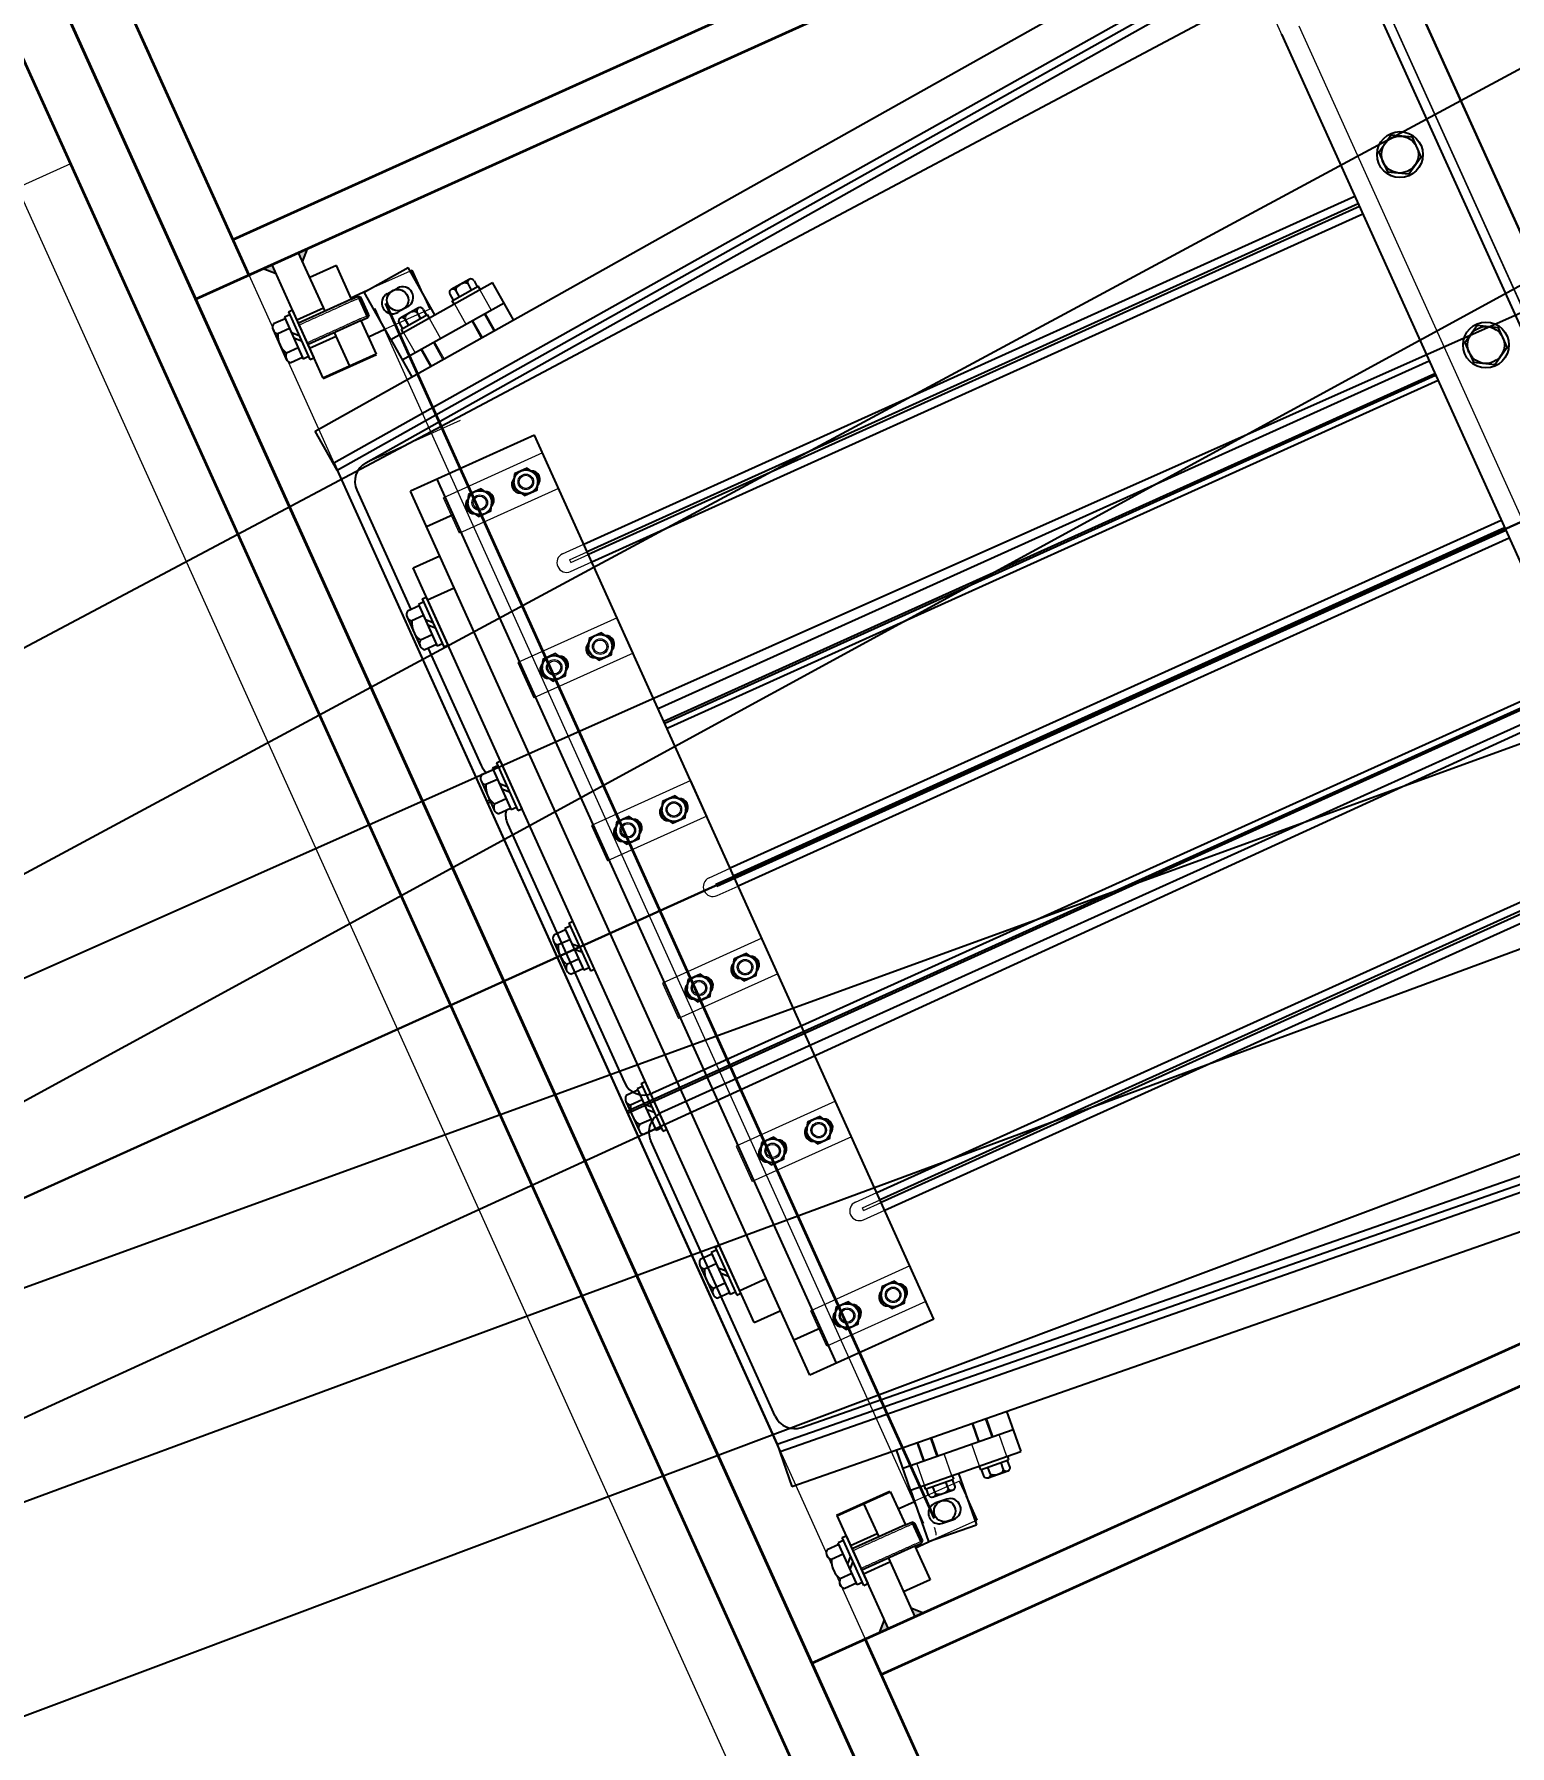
# Model space of a CAD drawing. Header units: millimetres. Extents: x -4562 to 17216, y -5211 to 6025.
# Drawn here: x 5637 to 6396, y 629 to 1509 of the extents above; entities that cross this region are included whole.
import ezdxf
from ezdxf.lldxf.tags import DXFTag

# ---------------------------------------------------------------- set-up
doc = ezdxf.new("R2010")
doc.units = ezdxf.units.MM
doc.linetypes.add('DASHED2', pattern=[0.375, 0.25, -0.125])
for name, color, linetype in [('2', 2, 'HIDDEN'), ('3', 3, 'DASHED'), ('cl', 2, 'CENTER'), ('D', 6, 'HIDDEN'), ('LAYER7', 7, 'Continuous'), ('pl', 6, 'PHANTOM'), ('도면층2', 2, 'PHANTOM'), ('도면층7', 7, 'Continuous')]:
    doc.layers.add(name, color=color, linetype=linetype)
for name, color, linetype, lineweight in [('4', 2, 'DASHED2', 20), ('Hidden Edges(ISO)', 136, 'DASHED', 9), ('Visible Edges(ISO)', 7, 'Continuous', 35)]:
    doc.layers.add(name, color=color, linetype=linetype, lineweight=lineweight)
doc.styles.add('s', font='romans.shx', dxfattribs={"width": 0.75, "oblique": 10, "bigfont": 'whgtxt.shx'})
doc.styles.get("Standard").update_dxf_attribs({"font": 'txt.shx', "bigfont": 'whgtxt.shx'})
tags = doc.linetypes.add('CENTER', pattern=[50.8, 31.75, -6.35, 6.35, -6.35]).pattern_tags.tags
tags[10:11] = [DXFTag(74, 4), DXFTag(75, 0), DXFTag(340, '0'), DXFTag(46, 1.0), DXFTag(50, 0.0), DXFTag(44, 0.0), DXFTag(45, 0.0)]
tags[8:9] = [DXFTag(74, 4), DXFTag(75, 0), DXFTag(340, '0'), DXFTag(46, 1.0), DXFTag(50, 0.0), DXFTag(44, 0.0), DXFTag(45, 0.0)]
tags[6:7] = [DXFTag(74, 4), DXFTag(75, 0), DXFTag(340, '0'), DXFTag(46, 1.0), DXFTag(50, 0.0), DXFTag(44, 0.0), DXFTag(45, 0.0)]
tags[4:5] = [DXFTag(74, 4), DXFTag(75, 0), DXFTag(340, '0'), DXFTag(46, 1.0), DXFTag(50, 0.0), DXFTag(44, 0.0), DXFTag(45, 0.0)]
tags = doc.linetypes.add('DASHED', pattern=[0.75, 0.5, -0.25]).pattern_tags.tags
tags[6:7] = [DXFTag(74, 4), DXFTag(75, 0), DXFTag(340, '0'), DXFTag(46, 1.0), DXFTag(50, 0.0), DXFTag(44, 0.0), DXFTag(45, 0.0)]
tags[4:5] = [DXFTag(74, 4), DXFTag(75, 0), DXFTag(340, '0'), DXFTag(46, 1.0), DXFTag(50, 0.0), DXFTag(44, 0.0), DXFTag(45, 0.0)]
tags = doc.linetypes.add('HIDDEN', pattern=[3, 2, -1]).pattern_tags.tags
tags[6:7] = [DXFTag(74, 4), DXFTag(75, 0), DXFTag(340, '0'), DXFTag(46, 1.0), DXFTag(50, 0.0), DXFTag(44, 0.0), DXFTag(45, 0.0)]
tags[4:5] = [DXFTag(74, 4), DXFTag(75, 0), DXFTag(340, '0'), DXFTag(46, 1.0), DXFTag(50, 0.0), DXFTag(44, 0.0), DXFTag(45, 0.0)]
tags = doc.linetypes.add('PHANTOM', pattern=[17.5, 10, -1.5, 1.5, -1.5, 1.5, -1.5]).pattern_tags.tags
tags[14:15] = [DXFTag(74, 4), DXFTag(75, 0), DXFTag(340, '0'), DXFTag(46, 1.0), DXFTag(50, 0.0), DXFTag(44, 0.0), DXFTag(45, 0.0)]
tags[12:13] = [DXFTag(74, 4), DXFTag(75, 0), DXFTag(340, '0'), DXFTag(46, 1.0), DXFTag(50, 0.0), DXFTag(44, 0.0), DXFTag(45, 0.0)]
tags[10:11] = [DXFTag(74, 4), DXFTag(75, 0), DXFTag(340, '0'), DXFTag(46, 1.0), DXFTag(50, 0.0), DXFTag(44, 0.0), DXFTag(45, 0.0)]
tags[8:9] = [DXFTag(74, 4), DXFTag(75, 0), DXFTag(340, '0'), DXFTag(46, 1.0), DXFTag(50, 0.0), DXFTag(44, 0.0), DXFTag(45, 0.0)]
tags[6:7] = [DXFTag(74, 4), DXFTag(75, 0), DXFTag(340, '0'), DXFTag(46, 1.0), DXFTag(50, 0.0), DXFTag(44, 0.0), DXFTag(45, 0.0)]
tags[4:5] = [DXFTag(74, 4), DXFTag(75, 0), DXFTag(340, '0'), DXFTag(46, 1.0), DXFTag(50, 0.0), DXFTag(44, 0.0), DXFTag(45, 0.0)]
doc.dimstyles.new('AM_ISO$2', dxfattribs={"dimtxt": 3, "dimasz": 2.5, "dimexe": 1, "dimexo": 1, "dimgap": 1, "dimtad": 1, "dimdsep": 46, "dimtxsty": 's', "dimcen": 0, "dimclrd": 4, "dimclre": 4, "dimclrt": 3, "dimazin": 2, "dimtp": 0.1, "dimtm": 0.1, "dimtfac": 0.71, "dimtmove": 0, "dimatfit": 3, "dimfxl": 1, "dimlwd": 25, "dimlwe": 25, "dimarcsym": 0})
doc.dimstyles.new('ISO-25', dxfattribs={"dimscale": 30, "dimtxt": 2.5, "dimasz": 2.5, "dimexe": 1.25, "dimexo": 0.625, "dimtad": 1, "dimtoh": 1, "dimrnd": 0.005, "dimtxsty": 'Standard', "dimcen": 0, "dimazin": 2, "dimtfac": 1, "dimtmove": 0, "dimatfit": 3, "dimfxl": 1, "dimarcsym": 0})

# ---------------------------------------------------------------- blocks, each defined once
blk = doc.blocks.new('*D145')
at = {"color": 0, "lineweight": -2}
for p, q in [((12836.03, 4142.8), (13614.6, 2418.46)), ((13530.81, 2421.78), (4553.49, -1631.64)), ((3722, 27.66), (4500.56, -1696.68))]:
    blk.add_line(p, q, dxfattribs=at)
at = {"color": 0}
for points in [[(13525.67, 2433.17), (13535.95, 2410.38), (13599.17, 2452.64)], [(4548.34, -1620.25), (4558.63, -1643.03), (4485.13, -1662.5)]]:
    blk.add_solid(points, dxfattribs=at)
at = {"layer": 'Defpoints', "color": 0}
for p in [(12828.31, 4159.89), (3714.28, 44.75), (4485.13, -1662.5)]:
    blk.add_point(p, dxfattribs=at)
at = {"color": 0, "insert": (9019, 446.33), "char_height": 75, "attachment_point": 5, "rotation": 24.3}
blk.add_mtext('10000', dxfattribs=at)
blk = doc.blocks.new('*D146')
at = {"color": 0, "lineweight": -2}
for p, q in [((13099.51, 3496.46), (13750.9, 1735.52)), ((13667.55, 1744.67), (4429.51, -1672.59)), ((3720.78, 27.16), (4372.17, -1733.78))]:
    blk.add_line(p, q, dxfattribs=at)
at = {"color": 0}
for points in [[(13663.21, 1756.39), (13671.89, 1732.95), (13737.89, 1770.69)], [(4425.17, -1660.86), (4433.84, -1684.31), (4359.16, -1698.61)]]:
    blk.add_solid(points, dxfattribs=at)
at = {"layer": 'Defpoints', "color": 0}
for p in [(13093.01, 3514.04), (3714.28, 44.75), (4359.16, -1698.61)]:
    blk.add_point(p, dxfattribs=at)
at = {"color": 0, "insert": (9026.84, 94.66), "char_height": 75, "attachment_point": 5, "rotation": 20.3}
blk.add_mtext('9999,83', dxfattribs=at)
blk = doc.blocks.new('*D147')
at = {"color": 0, "lineweight": -2}
for p, q in [((12510.01, 4802.05), (11851.35, 6025.31)), ((3130.55, 1287.05), (11803.1, 5956.74)), ((3705.39, 61.25), (3046.73, 1284.51))]:
    blk.add_line(p, q, dxfattribs=at)
at = {"color": 0}
for points in [[(11797.17, 5967.74), (11809.02, 5945.73), (11869.13, 5992.29)], [(3124.62, 1298.06), (3136.47, 1276.05), (3064.51, 1251.49)]]:
    blk.add_solid(points, dxfattribs=at)
at = {"layer": 'Defpoints', "color": 0}
for p in [(11869.13, 5992.29), (12518.9, 4785.54), (3714.28, 44.75)]:
    blk.add_point(p, dxfattribs=at)
at = {"color": 0, "insert": (7437.19, 3676.92), "char_height": 75, "attachment_point": 5, "rotation": 28.3}
blk.add_mtext('9999,83', dxfattribs=at)
blk = doc.blocks.new('*D151')
at = {"color": 0, "lineweight": -2}
blk.add_line((2555.79, 925.77), (2389.8, 481.81), dxfattribs=at)
blk.add_arc((2209.66, 0), 551.88, 7.79238, 61.70762, dxfattribs=at)
at = {"color": 0}
for points in [[(2466.07, 474.57), (2476.4, 497.34), (2402.93, 516.93)], [(2768.92, 75.68), (2743.97, 73.98), (2761.54, 0)]]:
    blk.add_solid(points, dxfattribs=at)
at = {"layer": 'Defpoints', "color": 0}
for p in [(2584.07, 1001.43), (2562.35, 943.33), (2717.04, 217.12), (0, 0), (6816.08, 0)]:
    blk.add_point(p, dxfattribs=at)
at = {"color": 0, "insert": (2714.46, 350.2), "char_height": 75, "attachment_point": 5, "rotation": 304.75}
blk.add_mtext('69,5°', dxfattribs=at)
blk = doc.blocks.new('*D153')
at = {"layer": 'D', "color": 4, "lineweight": 25}
blk.add_line((13177.46, 3545.28), (13817.51, 3782.05), dxfattribs=at)
blk.add_arc((3714.28, 44.75), 10737.31, 20.766913, 23.833087, dxfattribs=at)
at = {"layer": 'D', "color": 4}
for points in [[(13522.67, 4377.46), (13549.3, 4389.36), (13500.3, 4463.3)], [(13767.65, 3856.96), (13740.34, 3846.73), (13784.69, 3769.9)]]:
    blk.add_solid(points, dxfattribs=at)
at = {"layer": 'Defpoints', "color": 0}
for p in [(14488.24, 4909.38), (13695.28, 4003.22), (13144.63, 3533.14), (603.05, -1106.13), (-1447.72, -2285.99)]:
    blk.add_point(p, dxfattribs=at)
at = {"layer": 'D', "color": 3, "insert": (13729.5, 4152.29), "char_height": 105, "attachment_point": 5, "rotation": 292.3, "style": 's'}
blk.add_mtext('4°', dxfattribs=at)
blk = doc.blocks.new('*D154')
at = {"layer": 'D', "color": 4, "lineweight": 25}
blk.add_line((12597.98, 4828.13), (13199.26, 5151.88), dxfattribs=at)
blk.add_arc((3714.28, 44.75), 10737.55, 24.766903, 27.833097, dxfattribs=at)
at = {"layer": 'D', "color": 4}
for points in [[(13196.75, 5051.22), (13222.49, 5064.94), (13168.45, 5135.29)], [(13477.45, 4549.06), (13450.92, 4536.95), (13500.52, 4463.4)]]:
    blk.add_solid(points, dxfattribs=at)
at = {"layer": 'Defpoints', "color": 0}
for p in [(14488.24, 4909.38), (12567.16, 4811.53), (13395.05, 4689.92), (-1447.72, -2285.99), (-1128.19, -2562.65)]:
    blk.add_point(p, dxfattribs=at)
at = {"layer": 'D', "color": 3, "insert": (13418.79, 4841.01), "char_height": 105, "attachment_point": 5, "rotation": 296.3, "style": 's'}
blk.add_mtext('4°', dxfattribs=at)
blk = doc.blocks.new('A$C00024EE5')
for p, q in [((28, 297.91), (775.14, 363.28)), ((30, 275), (777.15, 340.37)), ((30, 275), (28, 297.91)), ((30, 275), (30, -275)), ((30, -275), (28, -297.91)), ((30, -275), (777.15, -340.37)), ((28, -297.91), (775.14, -363.28))]:
    blk.add_line(p, q)
blk = doc.blocks.new('A$C697A406A')
at = {"layer": 'Visible Edges(ISO)'}
for p, q in [((0, 0), (0, 1168)), ((30, 0), (30, 1168)), ((30, 1168), (30, 0))]:
    blk.add_line(p, q, dxfattribs=at)
blk = doc.blocks.new('A$C1A464BB4')
at = {"layer": 'Hidden Edges(ISO)', "ltscale": 7.342546}
for p, q in [((500, 829), (500, 1168)), ((500, 1168), (500, 0)), ((470, 0), (470, 1092.79))]:
    blk.add_line(p, q, dxfattribs=at)
at = {"layer": 'Hidden Edges(ISO)', "ltscale": 7.111162}
blk.add_line((500, 1059), (0, 1059), dxfattribs=at)

msp = doc.modelspace()

# ---------------------------------------------------------------- hatches: boundary and pattern name
h = msp.add_hatch(color=256)
h.paths.add_polyline_path([(5777.85, 1398.909), (5773.293, 1396.851), (5775.35, 1392.294)])
h.paths.add_polyline_path([(5759.622, 1390.679), (5755.065, 1388.621), (5761.679, 1386.122)])
h = msp.add_hatch(color=256)
h.paths.add_polyline_path([(6088.101, 699.628), (6090.159, 695.071), (6094.716, 697.128)])
h.paths.add_polyline_path([(6074.43, 693.455), (6071.931, 686.84), (6076.488, 688.898)])

# ---------------------------------------------------------------- linework, layer by layer
at = {"color": 1}
for p, q in [((12803.621, 4214.573), (-1589.614, -2189.94)), ((12853.003, 4105.205), (-1297.148, -2376.98))]:
    msp.add_line(p, q, dxfattribs=at)
for p, q in [((5781.79, 1305.118), (6435.842, 1672.155)), ((5791.394, 1288.72), (6445.318, 1655.685)), ((5807.866, 1288.79), (6433.777, 1640.035)), ((5720.431, 1372.983), (5638.54, 1554.353)), ((6572.624, 1028.668), (6342.587, 1538.142)), ((6342.587, 1538.142), (6572.624, 1028.668)), ((6324.359, 1529.912), (6554.396, 1020.437)), ((6278.789, 1509.336), (6508.825, 999.862)), ((5919.982, 1246.934), (6316.442, 1425.943)), ((6318.191, 1422.069), (5921.731, 1243.06)), ((6318.809, 1420.702), (5922.348, 1241.693)), ((5924.097, 1237.82), (6320.558, 1416.829)), ((5786.873, 1366.775), (5773.293, 1396.851)), ((5775.35, 1392.294), (5777.85, 1398.909)), ((5761.679, 1386.122), (5755.065, 1388.621)), ((5785.959, 1332.349), (5759.622, 1390.679)), ((5792.725, 1390.264), (5779.054, 1384.092)), ((5800.544, 1372.948), (5792.725, 1390.264)), ((5807.033, 1376.609), (5829.707, 1389.333)), ((5843.41, 1364.915), (5829.707, 1389.333)), ((5830.66, 1387.465), (5831.73, 1387.948)), ((5837.253, 1375.716), (5831.73, 1387.948)), ((5800.192, 1373.726), (5808.742, 1377.586)), ((5820.736, 1352.191), (5807.033, 1376.609)), ((5818.862, 1375.794), (5824.094, 1378.73)), ((5820.736, 1352.191), (5873.06, 1381.554)), ((5852.285, 1372.19), (5865.715, 1379.726)), ((5866.694, 1377.982), (5865.715, 1379.726)), ((5883.823, 1362.376), (5873.06, 1381.554)), ((5781.226, 1342.83), (5770.115, 1367.438)), ((5772.379, 1362.425), (5786.05, 1368.598)), ((5800.544, 1372.948), (5773.202, 1360.602)), ((5829.551, 1369.178), (5824.318, 1366.242)), ((5826.123, 1357.508), (5839.553, 1365.045)), ((5826.609, 1341.727), (5878.933, 1371.09)), ((5840.532, 1363.3), (5839.553, 1365.045)), ((5853.264, 1370.445), (5852.285, 1372.19)), ((5760.169, 1357.146), (5766.929, 1342.176)), ((5766.334, 1362.933), (5760.343, 1360.228)), ((5768.587, 1357.943), (5762.596, 1355.238)), ((5766.334, 1362.933), (5775.346, 1342.973)), ((5805.482, 1362.011), (5778.14, 1349.665)), ((5813.301, 1344.694), (5805.482, 1362.011)), ((5809.246, 1353.675), (5817.674, 1357.48)), ((5827.102, 1355.764), (5826.123, 1357.508)), ((5773.093, 1347.963), (5767.102, 1345.258)), ((5773.574, 1354.187), (5769.606, 1355.687)), ((5774.809, 1351.453), (5770.84, 1352.953)), ((5778.963, 1347.843), (5792.634, 1354.015)), ((5799.63, 1338.521), (5791.811, 1355.838)), ((5820.736, 1352.191), (5831.498, 1333.013)), ((5820.736, 1352.191), (5831.498, 1333.013)), ((5775.346, 1342.973), (5769.355, 1340.268)), ((6354.713, 1341.182), (5958.253, 1162.173)), ((5961.133, 1155.794), (6357.594, 1334.802)), ((5961.545, 1154.882), (6358.005, 1333.891)), ((6359.24, 1331.157), (5962.78, 1152.148)), ((5793.046, 1285.061), (5781.79, 1305.118)), ((5894.674, 1302.985), (5830.876, 1274.179)), ((6100.02, 848.195), (5894.674, 1302.985)), ((5791.394, 1288.72), (6021.019, 780.157)), ((6049.892, 825.562), (5844.547, 1280.352)), ((5803.224, 1274.671), (5830.95, 1213.263)), ((6036.221, 819.389), (5830.876, 1274.179)), ((6036.221, 819.389), (5830.876, 1274.179)), ((5839.106, 1255.951), (5852.777, 1262.124)), ((6391.75, 1259.156), (5995.289, 1080.147)), ((6393.499, 1255.282), (5997.038, 1076.274)), ((6394.116, 1253.915), (5997.655, 1074.906)), ((6395.865, 1250.042), (5999.404, 1071.033)), ((5832.225, 1234.74), (5845.896, 1240.913)), ((6007.53, 846.482), (5832.225, 1234.74)), ((5839.632, 1218.335), (5853.303, 1224.508)), ((5850.126, 1195.094), (5839.015, 1219.702)), ((5829.069, 1209.41), (5835.828, 1194.44)), ((5835.234, 1215.197), (5829.243, 1212.492)), ((5837.487, 1210.207), (5831.496, 1207.502)), ((5835.234, 1215.197), (5844.246, 1195.237)), ((5842.474, 1206.452), (5838.505, 1207.951)), ((5841.993, 1200.227), (5836.002, 1197.522)), ((5843.709, 1203.717), (5839.74, 1205.217)), ((5844.246, 1195.237), (5838.255, 1192.532)), ((5839.962, 1193.303), (5867.143, 1133.105)), ((5942.008, 955.147), (6429.609, 1175.307)), ((5942.42, 954.235), (6430.02, 1174.395)), ((6428.374, 1178.041), (5955.356, 964.465)), ((6432.901, 1168.015), (5959.883, 954.44)), ((5873.299, 1130.892), (5867.308, 1128.187)), ((5873.299, 1130.892), (5882.311, 1110.932)), ((5888.191, 1110.789), (5877.08, 1135.397)), ((5867.134, 1125.105), (5873.893, 1110.135)), ((5875.552, 1125.902), (5869.561, 1123.197)), ((5880.539, 1122.147), (5876.57, 1123.646)), ((5881.774, 1119.413), (5877.805, 1120.912)), ((5869.993, 1114.642), (5871.543, 1115.342)), ((5870.405, 1113.731), (5871.954, 1114.43)), ((5880.058, 1115.922), (5874.067, 1113.217)), ((5882.311, 1110.932), (5876.32, 1108.227)), ((5880.723, 1103.029), (5940.804, 969.964)), ((6070.596, 913.36), (6467.057, 1092.369)), ((6468.806, 1088.496), (6072.345, 909.487)), ((6469.423, 1087.128), (6072.963, 908.12)), ((6074.711, 904.246), (6471.172, 1083.255)), ((5910.541, 1048.41), (5904.55, 1045.705)), ((5910.541, 1048.41), (5919.553, 1028.45)), ((5925.433, 1028.307), (5914.322, 1052.915)), ((5904.376, 1042.623), (5911.135, 1027.653)), ((5912.794, 1043.42), (5906.803, 1040.715)), ((5917.781, 1039.665), (5913.812, 1041.164)), ((5917.3, 1033.44), (5911.309, 1030.735)), ((5919.016, 1036.931), (5915.047, 1038.43)), ((5919.553, 1028.45), (5913.562, 1025.745)), ((6021.019, 780.157), (6728.731, 1027.994)), ((6031.964, 792.467), (6709.36, 1029.687)), ((6026.968, 762.109), (6734.819, 1009.995)), ((5962.675, 945.825), (5951.564, 970.433)), ((5941.618, 960.141), (5948.377, 945.171)), ((5947.783, 965.928), (5941.792, 963.223)), ((5950.036, 960.938), (5944.045, 958.233)), ((5947.783, 965.928), (5956.795, 945.968)), ((5955.023, 957.183), (5951.055, 958.682)), ((5956.258, 954.449), (5952.289, 955.948)), ((5954.542, 950.958), (5948.551, 948.253)), ((5956.795, 945.968), (5950.804, 943.263)), ((6018.303, 798.322), (5954.384, 939.887)), ((6018.303, 798.322), (5954.384, 939.887)), ((5985.848, 881.623), (5979.857, 878.918)), ((5985.848, 881.623), (5994.86, 861.664)), ((6000.74, 861.521), (5989.629, 886.128)), ((5979.683, 875.836), (5986.442, 860.866)), ((5988.101, 876.633), (5982.11, 873.928)), ((5993.088, 872.878), (5989.12, 874.378)), ((5992.607, 866.654), (5986.616, 863.948)), ((5994.323, 870.144), (5990.354, 871.643)), ((6000.123, 862.888), (6013.794, 869.06)), ((5994.86, 861.664), (5988.869, 858.958)), ((6007.53, 846.482), (6021.201, 852.655)), ((6100.02, 848.195), (6036.221, 819.389)), ((6027.991, 837.617), (6041.662, 843.79)), ((6137.393, 800.779), (6144.662, 780.023)), ((6019.367, 783.817), (6026.968, 762.109)), ((6084.068, 771.518), (6140.696, 791.349)), ((6088.034, 760.192), (6080.765, 780.949)), ((6088.034, 760.192), (6144.662, 780.023)), ((6123.899, 770.633), (6138.433, 775.723)), ((6137.772, 777.611), (6138.433, 775.723)), ((6109.458, 767.695), (6110.119, 765.808)), ((6112.573, 768.786), (6121.827, 742.359)), ((6123.237, 772.521), (6123.899, 770.633)), ((6077.493, 759.573), (6085.312, 742.257)), ((6088.034, 760.192), (6097.288, 733.766)), ((6094.923, 762.605), (6095.584, 760.718)), ((6095.584, 760.718), (6110.119, 765.808)), ((6063.822, 753.401), (6071.641, 736.084)), ((6081.541, 750.607), (6089.969, 754.412)), ((6106.605, 755.571), (6100.942, 753.588)), ((6116.603, 757.024), (6122.126, 744.793)), ((6050.151, 747.228), (6076.488, 688.898)), ((6085.312, 742.257), (6057.97, 729.911)), ((6097.288, 733.766), (6121.827, 742.359)), ((6104.499, 743.178), (6110.162, 745.161)), ((6121.056, 744.309), (6122.126, 744.793)), ((6051.102, 732.242), (6045.111, 729.536)), ((6060.114, 712.282), (6051.102, 732.242)), ((6054.883, 736.747), (6065.994, 712.139)), ((6057.147, 731.734), (6070.818, 737.907)), ((6090.25, 731.32), (6062.908, 718.974)), ((6090.25, 731.32), (6098.069, 714.003)), ((6090.595, 730.556), (6099.144, 734.416)), ((6053.355, 727.252), (6047.364, 724.547)), ((6057.108, 726.23), (6055.608, 722.262)), ((6058.342, 723.496), (6056.843, 719.528)), ((6063.731, 717.152), (6077.402, 723.324)), ((6076.579, 725.147), (6090.159, 695.071)), ((6057.861, 717.272), (6051.87, 714.567)), ((6098.069, 714.003), (6084.398, 707.83)), ((6060.114, 712.282), (6054.123, 709.577)), ((6088.101, 699.628), (6094.716, 697.128)), ((6074.43, 693.455), (6071.931, 686.84)), ((6119.189, 489.834), (6037.297, 671.203))]:
    msp.add_line(p, q)
for points in [[(6335.163, 1457.382), (6328.774, 1448.49), (6333.28, 1438.51), (6344.176, 1437.422), (6350.565, 1446.315), (6346.059, 1456.294)], [(6379.401, 1359.406), (6373.011, 1350.514), (6377.517, 1340.534), (6388.413, 1339.446), (6394.803, 1348.339), (6390.297, 1358.319)], [(5884.379, 1283.139), (5883.674, 1276.074), (5889.439, 1271.931), (5895.91, 1274.853), (5896.616, 1281.918), (5890.85, 1286.061)], [(5860.682, 1272.44), (5859.977, 1265.375), (5865.743, 1261.232), (5872.214, 1264.153), (5872.919, 1271.218), (5867.153, 1275.361)], [(5922.65, 1198.379), (5921.944, 1191.314), (5927.71, 1187.17), (5934.181, 1190.092), (5934.886, 1197.157), (5929.121, 1201.3)], [(5898.953, 1187.679), (5898.248, 1180.614), (5904.014, 1176.471), (5910.485, 1179.393), (5911.19, 1186.458), (5905.424, 1190.601)], [(5960.509, 1114.529), (5959.804, 1107.465), (5965.57, 1103.321), (5972.04, 1106.243), (5972.746, 1113.308), (5966.98, 1117.451)], [(5936.812, 1103.83), (5936.107, 1096.765), (5941.873, 1092.622), (5948.344, 1095.544), (5949.049, 1102.609), (5943.283, 1106.752)], [(5997.134, 1033.415), (5996.429, 1026.35), (6002.194, 1022.206), (6008.665, 1025.128), (6009.37, 1032.193), (6003.605, 1036.336)], [(5973.437, 1022.715), (5972.732, 1015.65), (5978.498, 1011.507), (5984.969, 1014.429), (5985.674, 1021.494), (5979.908, 1025.637)], [(6034.993, 949.565), (6034.288, 942.501), (6040.054, 938.357), (6046.525, 941.279), (6047.23, 948.344), (6041.464, 952.487)], [(6011.297, 938.866), (6010.591, 931.801), (6016.357, 927.658), (6022.828, 930.58), (6023.533, 937.645), (6017.767, 941.788)], [(6073.264, 864.805), (6072.559, 857.74), (6078.324, 853.597), (6084.795, 856.519), (6085.501, 863.584), (6079.735, 867.727)], [(6049.567, 854.106), (6048.862, 847.041), (6054.628, 842.898), (6061.099, 845.819), (6061.804, 852.884), (6056.038, 857.027)]]:
    msp.add_lwpolyline(points, close=True)
for centre, radius in [((6339.669, 1447.402), 11.8), ((6339.669, 1447.402), 9.483), ((5824.243, 1372.507), 5.5), ((6383.907, 1349.426), 11.8), ((6383.907, 1349.426), 9.483), ((5890.145, 1278.996), 6.149), ((5866.448, 1268.297), 6.149), ((5928.415, 1194.235), 6.149), ((5904.719, 1183.536), 6.149), ((5966.275, 1110.386), 6.149), ((5942.578, 1099.687), 6.149), ((6002.899, 1029.271), 6.149), ((5979.203, 1018.572), 6.149), ((6040.759, 945.422), 6.149), ((6017.062, 934.723), 6.149), ((6079.03, 860.662), 6.149), ((6055.333, 849.962), 6.149), ((6105.591, 749.388), 5.5)]:
    msp.add_circle(centre, radius)
for centre, radius, start, end in [((5821.554, 1370.998), 5.5, 119.3, 299.3), ((5826.786, 1373.934), 5.5, 299.3, 119.3), ((5763.214, 1358.52), 3.34, 149.257049, 259.342951), ((5773.776, 1354.278), 11.221, 175.09557, 233.50443), ((5769.973, 1343.55), 3.34, 149.257049, 259.342951), ((5813.249, 1279.197), 11, 119.3, 204.3), ((5887.41, 1277.761), 4.5, 136.396389, 272.203611), ((5892.879, 1280.23), 4.5, 316.396389, 92.203611), ((5863.714, 1267.062), 4.5, 136.396389, 272.203611), ((5869.182, 1269.531), 4.5, 316.396389, 92.203611), ((5832.113, 1210.784), 3.34, 149.257049, 259.342951), ((5842.675, 1206.543), 11.221, 175.09557, 233.50443), ((5931.15, 1195.47), 4.5, 316.396389, 92.203611), ((5838.872, 1195.815), 3.34, 149.257049, 259.342951), ((5907.453, 1184.771), 4.5, 316.396389, 92.203611), ((5925.681, 1193.001), 4.5, 136.396389, 272.203611), ((5901.985, 1182.301), 4.5, 136.396389, 272.203611), ((5870.178, 1126.48), 3.34, 149.257049, 259.342951), ((5877.168, 1137.632), 11, 204.3, 228.733471), ((5880.741, 1122.238), 11.221, 175.09557, 233.50443), ((5876.938, 1111.51), 3.34, 149.257049, 259.342951), ((5890.748, 1107.555), 11, 167.754958, 204.3), ((5963.54, 1109.152), 4.5, 136.396389, 272.203611), ((5969.009, 1111.621), 4.5, 316.396389, 92.203611), ((5939.844, 1098.452), 4.5, 136.396389, 272.203611), ((5945.312, 1100.921), 4.5, 316.396389, 92.203611), ((5907.42, 1043.998), 3.34, 149.257049, 259.342951), ((5917.983, 1039.756), 11.221, 175.09557, 233.50443), ((5914.18, 1029.028), 3.34, 149.257049, 259.342951), ((6000.165, 1028.037), 4.5, 136.396389, 272.203611), ((6005.634, 1030.506), 4.5, 316.396389, 92.203611), ((5981.937, 1019.807), 4.5, 316.396389, 92.203611), ((5976.469, 1017.337), 4.5, 136.396389, 272.203611), ((5944.662, 961.516), 3.34, 149.257049, 259.342951), ((5955.225, 957.274), 11.221, 175.09557, 233.50443), ((5964.409, 944.414), 11, 114.3, 204.3), ((6043.493, 946.657), 4.5, 316.396389, 92.203611), ((5951.422, 946.546), 3.34, 149.257049, 259.342951), ((6038.025, 944.188), 4.5, 136.396389, 272.203611), ((6014.328, 933.488), 4.5, 136.396389, 272.203611), ((6019.797, 935.957), 4.5, 316.396389, 92.203611), ((5982.728, 877.211), 3.34, 149.257049, 259.342951), ((5993.29, 872.969), 11.221, 175.09557, 233.50443), ((5989.487, 862.241), 3.34, 149.257049, 259.342951), ((6081.764, 861.896), 4.5, 316.396389, 92.203611), ((6058.067, 851.197), 4.5, 316.396389, 92.203611), ((6076.295, 859.427), 4.5, 136.396389, 272.203611), ((6052.599, 848.728), 4.5, 136.396389, 272.203611), ((6028.329, 802.848), 11, 204.3, 289.3), ((6102.681, 748.369), 5.5, 109.3, 289.3), ((6108.344, 750.352), 5.5, 289.3, 109.3), ((6047.982, 727.829), 3.34, 149.257049, 259.342951), ((6058.544, 723.587), 11.221, 175.09557, 233.50443), ((6054.741, 712.859), 3.34, 149.257049, 259.342951)]:
    msp.add_arc(centre, radius, start, end)
at = {"ltscale": 5}
msp.add_arc((5950.829, 974.49), 11, 204.3, 294.3, dxfattribs=at)
at = {"layer": '2', "lineweight": 0, "ltscale": 2}
for p, q in [((5793.046, 1285.061), (6447.098, 1652.097)), ((6019.367, 783.817), (6727.217, 1031.702))]:
    msp.add_line(p, q, dxfattribs=at)
at = {"layer": '2', "lineweight": 0}
for p, q in [((6558.953, 1022.495), (6328.916, 1531.969)), ((6517.939, 1003.977), (6287.903, 1513.451)), ((5830.66, 1387.465), (5808.748, 1377.572)), ((5840.783, 1367.898), (5837.253, 1375.716)), ((5866.52, 1377.884), (5872.392, 1367.419)), ((5840.856, 1367.938), (5817.753, 1357.507)), ((5853.439, 1370.543), (5859.311, 1360.078)), ((5873.689, 1356.68), (5868.795, 1365.401)), ((5874.234, 1356.986), (5869.34, 1365.706)), ((5840.357, 1363.203), (5846.23, 1352.738)), ((5867.257, 1353.071), (5862.363, 1361.791)), ((5867.802, 1353.377), (5862.908, 1362.097)), ((5827.276, 1355.862), (5833.149, 1345.397)), ((5841.64, 1338.695), (5836.746, 1347.416)), ((5847.527, 1341.998), (5842.633, 1350.719)), ((5848.072, 1342.304), (5843.178, 1351.025)), ((5841.095, 1338.389), (5836.201, 1347.11)), ((5898.789, 1293.871), (5847.75, 1270.826)), ((5907.019, 1275.643), (5898.789, 1293.871)), ((5855.981, 1252.598), (5847.75, 1270.826)), ((5907.019, 1275.643), (5855.981, 1252.598)), ((5909.045, 1241.996), (5919.982, 1246.934)), ((5912.617, 1238.945), (5921.731, 1243.06)), ((5912.617, 1238.945), (5913.234, 1237.578)), ((5913.16, 1232.882), (5924.097, 1237.82)), ((5913.234, 1237.578), (5922.348, 1241.693)), ((5937.06, 1209.111), (5886.021, 1186.066)), ((5937.06, 1209.111), (5945.29, 1190.883)), ((5945.29, 1190.883), (5894.252, 1167.838)), ((5886.021, 1186.066), (5894.252, 1167.838)), ((5974.919, 1125.262), (5923.881, 1102.217)), ((5974.919, 1125.262), (5983.149, 1107.033)), ((5923.881, 1102.217), (5932.111, 1083.989)), ((5983.149, 1107.033), (5932.111, 1083.989)), ((5984.352, 1075.209), (5995.289, 1080.147)), ((5987.924, 1072.158), (5997.038, 1076.274)), ((5988.541, 1070.791), (5997.655, 1074.906)), ((5987.924, 1072.158), (5988.541, 1070.791)), ((5988.467, 1066.095), (5999.404, 1071.033)), ((6011.544, 1044.147), (5960.505, 1021.102)), ((6011.544, 1044.147), (6019.774, 1025.919)), ((6019.774, 1025.919), (5968.736, 1002.874)), ((5960.505, 1021.102), (5968.736, 1002.874)), ((6049.403, 960.298), (5998.365, 937.253)), ((6049.403, 960.298), (6057.634, 942.069)), ((5998.365, 937.253), (6006.595, 919.025)), ((6057.634, 942.069), (6006.595, 919.025)), ((6059.659, 908.422), (6070.596, 913.36)), ((6063.231, 905.372), (6072.345, 909.487)), ((6063.848, 904.005), (6072.963, 908.12)), ((6063.848, 904.005), (6063.231, 905.372)), ((6063.775, 899.308), (6074.711, 904.246)), ((6087.674, 875.537), (6036.636, 852.492)), ((6095.904, 857.309), (6087.674, 875.537)), ((6095.904, 857.309), (6044.866, 834.264)), ((6044.866, 834.264), (6036.636, 852.492)), ((6119.458, 794.507), (6122.763, 785.069)), ((6120.048, 794.714), (6123.353, 785.276)), ((6126.419, 796.945), (6129.724, 787.507)), ((6127.009, 797.151), (6130.314, 787.713)), ((6091.144, 784.592), (6094.449, 775.154)), ((6091.734, 784.798), (6095.039, 775.36)), ((6098.105, 787.029), (6101.41, 777.591)), ((6098.695, 787.236), (6102, 777.798)), ((6123.426, 772.587), (6119.46, 783.912)), ((6137.583, 777.544), (6133.617, 788.87)), ((6109.269, 767.629), (6105.303, 778.955)), ((6095.112, 762.671), (6091.146, 773.997)), ((6113.151, 764.871), (6090.048, 754.44)), ((6113.072, 764.843), (6116.603, 757.024)), ((6121.056, 744.309), (6099.144, 734.416))]:
    msp.add_line(p, q, dxfattribs=at)
for centre, radius in [((5890.145, 1278.996), 4), ((5890.145, 1278.996), 3.375), ((5866.448, 1268.297), 4), ((5866.448, 1268.297), 3.375), ((5928.415, 1194.235), 4), ((5928.415, 1194.235), 3.375), ((5904.719, 1183.536), 4), ((5904.719, 1183.536), 3.375), ((5966.275, 1110.386), 4), ((5966.275, 1110.386), 3.375), ((5942.578, 1099.687), 4), ((5942.578, 1099.687), 3.375), ((6002.899, 1029.271), 4), ((6002.899, 1029.271), 3.375), ((5979.203, 1018.572), 4), ((5979.203, 1018.572), 3.375), ((6040.759, 945.422), 4), ((6040.759, 945.422), 3.375), ((6017.062, 934.723), 4), ((6017.062, 934.723), 3.375), ((6079.03, 860.662), 4), ((6079.03, 860.662), 3.375), ((6055.333, 849.962), 4), ((6055.333, 849.962), 3.375)]:
    msp.add_circle(centre, radius, dxfattribs=at)
for centre in [(5911.103, 1237.439), (5986.41, 1070.652), (6061.717, 903.865)]:
    msp.add_arc(centre, 5, 114.3, 294.3, dxfattribs=at)
at = {"layer": '3', "lineweight": 0}
for p, q in [((6172.107, 1878.655), (6715.3, 675.617)), ((6235.374, 1605.489), (6552.24, 903.709)), ((5807.866, 1288.79), (5856.632, 1310.809))]:
    msp.add_line(p, q, dxfattribs=at)
at = {"layer": '4'}
for p, q in [((5800.955, 1372.036), (5805.239, 1373.97)), ((5800.955, 1372.036), (5773.613, 1359.691)), ((5805.07, 1362.922), (5777.728, 1350.577)), ((5805.07, 1362.922), (5809.354, 1364.856)), ((6085.723, 741.345), (6058.381, 729)), ((6085.723, 741.345), (6090.007, 743.279)), ((6089.838, 732.231), (6062.496, 719.886)), ((6089.838, 732.231), (6094.122, 734.165))]:
    msp.add_line(p, q, dxfattribs=at)
at = {"layer": 'cl'}
for p, q in [((14488.242, 4909.376), (-1447.72, -2285.987)), ((-1128.187, -2562.654), (12567.164, 4811.533)), ((603.047, -1106.134), (13144.634, 3533.14))]:
    msp.add_line(p, q, dxfattribs=at)
at = {"layer": 'cl', "linetype": 'CENTER'}
msp.add_line((4936.836, 596.751), (6799.429, 1437.744), dxfattribs=at)
at = {"layer": 'Hidden Edges(ISO)', "ltscale": 7.342546}
for p, q in [((5696.833, 1498.149), (5805.226, 1258.085)), ((6007.187, 810.792), (6115.58, 570.729))]:
    msp.add_line(p, q, dxfattribs=at)
at = {"layer": 'Hidden Edges(ISO)', "ltscale": 7.210033}
msp.add_line((5812.475, 1368.392), (6094.723, 743.283), dxfattribs=at)
at = {"layer": 'LAYER7'}
for p, q in [((5800.544, 1372.948), (5803.916, 1374.47)), ((5808.854, 1363.533), (5803.916, 1374.47)), ((5803.916, 1374.47), (5805.239, 1373.97)), ((5809.354, 1364.856), (5805.239, 1373.97)), ((5768.019, 1366.491), (5770.115, 1367.438)), ((5768.019, 1366.491), (5779.13, 1341.883)), ((5768.719, 1364.942), (5765.984, 1363.707)), ((5765.984, 1363.707), (5775.696, 1342.198)), ((5805.482, 1362.011), (5808.854, 1363.533)), ((5809.354, 1364.856), (5808.854, 1363.533)), ((5778.43, 1343.433), (5775.696, 1342.198)), ((5779.13, 1341.883), (5781.226, 1342.83)), ((5837.618, 1217.206), (5834.884, 1215.972)), ((5834.884, 1215.972), (5844.596, 1194.463)), ((5836.919, 1218.756), (5839.015, 1219.702)), ((5836.919, 1218.756), (5848.03, 1194.148)), ((5847.33, 1195.697), (5844.596, 1194.463)), ((5848.03, 1194.148), (5850.126, 1195.094)), ((5875.683, 1132.901), (5872.949, 1131.667)), ((5872.949, 1131.667), (5882.661, 1110.158)), ((5874.984, 1134.451), (5877.08, 1135.397)), ((5874.984, 1134.451), (5886.095, 1109.843)), ((5885.395, 1111.392), (5882.661, 1110.158)), ((5886.095, 1109.843), (5888.191, 1110.789)), ((5912.925, 1050.419), (5910.191, 1049.185)), ((5910.191, 1049.185), (5919.903, 1027.676)), ((5912.226, 1051.969), (5914.322, 1052.915)), ((5912.226, 1051.969), (5923.337, 1027.361)), ((5922.637, 1028.91), (5919.903, 1027.676)), ((5923.337, 1027.361), (5925.433, 1028.307)), ((5949.468, 969.487), (5951.564, 970.433)), ((5949.468, 969.487), (5960.579, 944.879)), ((5950.167, 967.937), (5947.433, 966.703)), ((5947.433, 966.703), (5957.145, 945.194)), ((5959.879, 946.428), (5957.145, 945.194)), ((5960.579, 944.879), (5962.675, 945.825)), ((5988.232, 883.633), (5985.498, 882.398)), ((5985.498, 882.398), (5995.21, 860.889)), ((5987.533, 885.182), (5989.629, 886.128)), ((5987.533, 885.182), (5998.644, 860.574)), ((5997.944, 862.123), (5995.21, 860.889)), ((5998.644, 860.574), (6000.74, 861.521)), ((6085.312, 742.257), (6088.684, 743.779)), ((6088.684, 743.779), (6093.622, 732.842)), ((6090.007, 743.279), (6088.684, 743.779)), ((6090.007, 743.279), (6094.122, 734.165)), ((6053.487, 734.251), (6050.752, 733.016)), ((6060.464, 711.507), (6050.752, 733.016)), ((6052.787, 735.8), (6054.883, 736.747)), ((6063.898, 711.192), (6052.787, 735.8)), ((6090.25, 731.32), (6093.622, 732.842)), ((6093.622, 732.842), (6094.122, 734.165)), ((6063.198, 712.742), (6060.464, 711.507)), ((6063.898, 711.192), (6065.994, 712.139))]:
    msp.add_line(p, q, dxfattribs=at)
at = {"layer": 'pl'}
for p, q in [((12490.538, 4838.292), (-1201.579, -2438.099)), ((12547.366, 4732.601), (-874.131, -2588.842)), ((13072.116, 3570.407), (933.191, -844.797)), ((13113.816, 3457.885), (-1705.306, -2115.952))]:
    msp.add_line(p, q, dxfattribs=at)
at = {"layer": 'Visible Edges(ISO)'}
for p, q in [((6235.374, 1605.489), (5720.431, 1372.983)), ((6199.802, 1611.372), (5739.543, 1403.557)), ((5665.917, 1566.62), (5696.833, 1498.149)), ((5665.917, 1566.62), (5747.773, 1385.329)), ((5817.944, 1370.861), (6100.192, 745.752)), ((5785.959, 1332.349), (5813.301, 1344.694)), ((6037.297, 671.203), (6552.24, 903.709)), ((6072.87, 665.32), (6533.128, 873.135)), ((6050.151, 747.228), (6077.493, 759.573)), ((6064.639, 683.548), (6146.531, 502.179))]:
    msp.add_line(p, q, dxfattribs=at)
at = {"layer": '도면층2', "lineweight": 0}
for p, q in [((5805.226, 1258.085), (5805.469, 1257.548)), ((5867.029, 1121.206), (5867.272, 1120.669)), ((5867.029, 1121.206), (5867.272, 1120.669)), ((5945.141, 948.208), (5945.383, 947.671)), ((5945.141, 948.208), (5945.383, 947.671)), ((5983.206, 863.903), (5983.448, 863.366)), ((5983.206, 863.903), (5983.448, 863.366)), ((6006.944, 811.329), (6007.187, 810.792))]:
    msp.add_line(p, q, dxfattribs=at)
msp.add_arc((6089.285, 736.088), 12, 4.8, 24.3, dxfattribs=at)
at = {"layer": '도면층7'}
for p, q in [((5861.05, 1383.186), (5851.763, 1377.974)), ((5851.12, 1375.492), (5852.809, 1372.483)), ((5854.216, 1377.229), (5855.904, 1374.221)), ((5860.408, 1380.704), (5862.096, 1377.695)), ((5863.504, 1382.441), (5865.192, 1379.432)), ((5834.888, 1368.504), (5825.601, 1363.292)), ((5834.246, 1366.022), (5835.934, 1363.014)), ((5837.342, 1367.76), (5839.03, 1364.751)), ((5824.958, 1360.81), (5826.646, 1357.802)), ((5828.054, 1362.548), (5829.742, 1359.539)), ((6139.007, 772.269), (6137.867, 775.525)), ((6125.605, 767.575), (6124.465, 770.831)), ((6128.956, 768.749), (6127.815, 772.005)), ((6137.943, 769.936), (6127.892, 766.416)), ((6135.657, 771.095), (6134.516, 774.351)), ((6097.291, 757.66), (6096.151, 760.916)), ((6100.642, 758.833), (6099.501, 762.089)), ((6109.629, 760.02), (6099.578, 756.5)), ((6107.343, 761.18), (6106.202, 764.436)), ((6110.693, 762.353), (6109.553, 765.609))]:
    msp.add_line(p, q, dxfattribs=at)
for centre, major_axis, ratio, start_param, end_param in [((5861.956, 1381.572), (-0.905, 1.613), 0.9594595, 4.712389, 7.8539816), ((5852.668, 1376.361), (-0.905, 1.613), 0.9594595, 4.712389, 7.8539816), ((5857.312, 1378.966), (3.096, 1.737), 0.5211268, 0, 3.1415927), ((5831.15, 1364.285), (3.096, 1.737), 0.5211268, 0, 3.1415927), ((5835.794, 1366.891), (-0.905, 1.613), 0.9594595, 4.712389, 7.8539816), ((5826.506, 1361.679), (-0.905, 1.613), 0.9594595, 4.712389, 7.8539816)]:
    msp.add_ellipse(centre, major_axis=major_axis, ratio=ratio, start_param=start_param, end_param=end_param, dxfattribs=at)
at = {"layer": '도면층7', "extrusion": (0, 0, -1)}
for centre, major_axis, ratio, start_param, end_param in [((6127.28, 768.162), (0.611, -1.746), 0.9594595, 4.712389, 7.8539816), ((6132.306, 769.922), (3.35, 1.173), 0.5211268, 0, 3.1415927), ((6137.332, 771.682), (0.611, -1.746), 0.9594595, 4.712389, 7.8539816), ((6098.966, 758.246), (0.611, -1.746), 0.9594595, 4.712389, 7.8539816), ((6103.992, 760.006), (3.35, 1.173), 0.5211268, 0, 3.1415927), ((6109.018, 761.766), (0.611, -1.746), 0.9594595, 4.712389, 7.8539816)]:
    msp.add_ellipse(centre, major_axis=major_axis, ratio=ratio, start_param=start_param, end_param=end_param, dxfattribs=at)

# ---------------------------------------------------------------- block references
at = {"rotation": 24.29999999996418}
for name, p in [('A$C697A406A', (6091.847, 477.488)), ('A$C1A464BB4', (5636.145, 271.731))]:
    msp.add_blockref(name, p, dxfattribs=at)
at = {"layer": 'D', "rotation": 24.29999999996418}
msp.add_blockref('A$C00024EE5', (5878.864, 1022.093), dxfattribs=at)

# ---------------------------------------------------------------- dimensions: what is measured, and where the dimension line sits
for p1, p2, distance, picture, middle in [((3714.2796, 44.7457), (12518.8993, 4785.5449), 1370.5622, '*D147', (7437.1915, 3676.9241)), ((12828.312, 4159.889), (3714.28, 44.746), 1873.211, '*D145', (9019.001, 446.333)), ((13093.0051, 3514.0416), (3714.2796, 44.7457), 1858.8037, '*D146', (9026.8441, 94.6603))]:
    dim = msp.add_aligned_dim(p1=p1, p2=p2, distance=distance, dimstyle='ISO-25')
    dim.commit()
    dim.dimension.update_dxf_attribs({"geometry": picture, "text_midpoint": middle})
dim = msp.add_angular_dim_2l(base=(2717.04, 217.115), line1=((0, 0), (6816.078, 0)), line2=((2584.075, 1001.426), (2562.353, 943.328)), dimstyle='ISO-25')
dim.commit()
dim.dimension.update_dxf_attribs({"geometry": '*D151', "text_midpoint": (2714.464, 350.197)})
at = {"layer": 'D'}
for base, line1, line2, picture, middle in [((13395.05, 4689.92), ((-1128.187, -2562.654), (12567.164, 4811.533)), ((14488.242, 4909.376), (-1447.72, -2285.987)), '*D154', (13418.789, 4841.013)), ((13695.28, 4003.222), ((14488.242, 4909.376), (-1447.72, -2285.987)), ((603.047, -1106.134), (13144.634, 3533.14)), '*D153', (13729.503, 4152.288))]:
    dim = msp.add_angular_dim_2l(base=base, line1=line1, line2=line2, dimstyle='AM_ISO$2', override={"dimscale": 35, "dimarcsym": 1}, dxfattribs=at)
    dim.commit()
    dim.dimension.update_dxf_attribs({"geometry": picture, "text_midpoint": middle})

doc.saveas('drawing.dxf')
